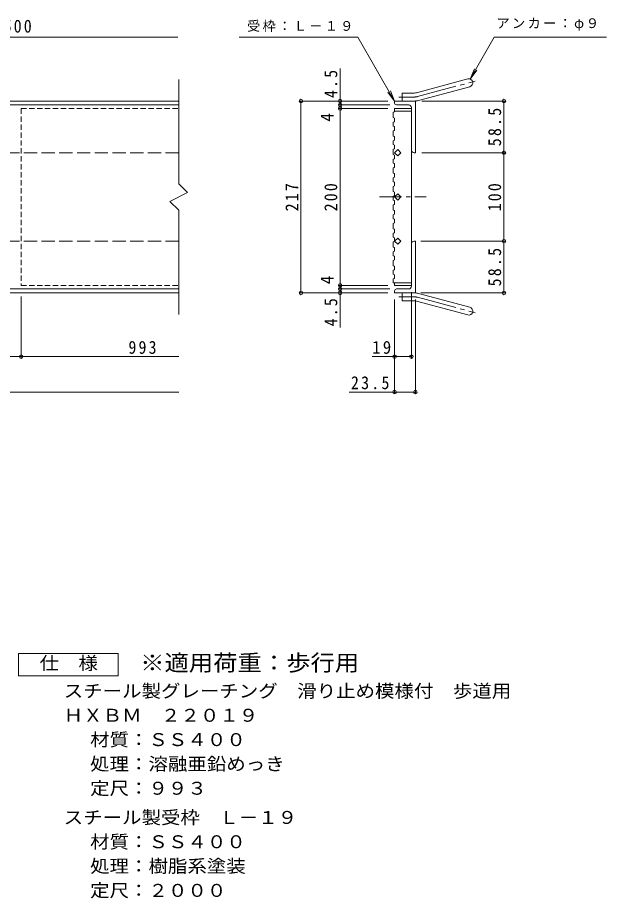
# Model space of a CAD drawing. Units: millimetres, scale not verified. Extents: x -836 to 873, y -686 to 607.
# Drawn here: x 207 to 873, y -522 to 474 of the extents above; entities that cross this region are included whole.
import ezdxf
from ezdxf.enums import TextEntityAlignment as Align

# ---------------------------------------------------------------- set-up
doc = ezdxf.new("R2010")
doc.units = ezdxf.units.MM
doc.header["$LTSCALE"] = 5
doc.header["$PDMODE"] = 32
doc.header["$PDSIZE"] = 4
for name, pattern in [('CHAIN1', [8, 5, -1, 1, -1]), ('CHAIN2', [12, 9, -1, 1, -1]), ('DASHED1', [1.8, 1.2, -0.6]), ('DASHED3', [4, 3, -1])]:
    doc.linetypes.add(name, pattern=pattern)
for name, color, linetype, lineweight in [('A-1_ピット', 2, 'Continuous', 9), ('A-2_蓋', 3, 'Continuous', 9), ('A-4_寸法', 7, 'Continuous', 9), ('F-4_F-4ﾚｲﾔ', 2, 'Continuous', 9)]:
    doc.layers.add(name, color=color, linetype=linetype, lineweight=lineweight)
doc.layers.add('F-5_F-5ﾚｲﾔ', color=2, linetype='Continuous')
doc.styles.add('ＭＳ ゴシック', font='')
doc.styles.get('ＭＳ ゴシック').set_extended_font_data('MS Gothic')

msp = doc.modelspace()

# ---------------------------------------------------------------- linework, layer by layer
at = {"layer": 'A-1_ピット'}
for p, q in [((657.888, 389.139), (716.079, 404.731)), ((641.743, 379.832), (641.743, 388.832)), ((655.559, 388.832), (641.743, 388.832)), ((660.217, 380.445), (718.408, 396.037)), ((389.257, 379.832), (-792.451, 379.832)), ((656.743, 379.832), (633.243, 379.832)), ((633.243, 377.332), (633.243, 379.832)), ((656.743, 379.832), (656.743, 321.332)), ((389.257, 375.332), (-792.451, 375.332)), ((635.243, 375.332), (649.243, 375.332)), ((652.243, 324.332), (652.243, 372.332)), ((655.243, 321.332), (656.743, 321.332)), ((655.243, 221.331), (656.743, 221.331)), ((656.743, 162.832), (656.743, 221.331)), ((652.243, 218.331), (652.243, 170.331)), ((389.257, 167.331), (-792.451, 167.331)), ((389.257, 162.832), (-792.451, 162.832)), ((633.243, 165.331), (633.243, 162.832)), ((656.743, 162.832), (633.243, 162.832)), ((635.243, 167.331), (649.243, 167.331)), ((641.743, 162.832), (641.743, 153.832)), ((660.217, 162.218), (718.408, 146.626)), ((655.559, 153.832), (641.743, 153.832)), ((657.888, 153.525), (716.079, 137.933))]:
    msp.add_line(p, q, dxfattribs=at)
at = {"layer": 'A-1_ピット', "linetype": 'CHAIN2'}
for p, q in [((659.053, 384.792), (724.219, 402.253)), ((655.558, 384.332), (637.938, 384.332)), ((655.558, 158.332), (637.938, 158.332)), ((659.053, 157.872), (724.219, 140.41))]:
    msp.add_line(p, q, dxfattribs=at)
at = {"layer": 'A-1_ピット', "linetype": 'DASHED3'}
for p, q in [((389.257, 321.332), (-792.451, 321.332)), ((389.257, 221.331), (-792.451, 221.331))]:
    msp.add_line(p, q, dxfattribs=at)
at = {"layer": 'A-1_ピット'}
for centre, radius, start, end in [((717.243, 400.384), 4.5, 285.00014, 104.99991), ((655.559, 397.832), 9, 270, 285.00002), ((655.558, 397.832), 18, 270, 285), ((635.243, 377.332), 2, 180, 270), ((649.243, 372.332), 3, 0, 90), ((655.243, 324.332), 3, 180, 270), ((655.243, 218.331), 3, 90, 180), ((649.243, 170.331), 3, 270, 0), ((635.243, 165.331), 2, 90, 180), ((655.558, 144.831), 18, 75, 90), ((655.559, 144.831), 9, 74.99998, 90), ((717.243, 142.279), 4.5, 255.00009, 74.99986)]:
    msp.add_arc(centre, radius, start, end, dxfattribs=at)
at = {"layer": 'A-1_ピット', "linetype": 'CHAIN2'}
for centre, start, end in [((655.558, 397.832), 270, 284.99995), ((655.558, 144.831), 75.00005, 90)]:
    msp.add_arc(centre, 13.5, start, end, dxfattribs=at)
at = {"layer": 'A-2_蓋'}
for p, q in [((389.257, 286.332), (389.257, 404.176)), ((633.243, 371.332), (652.243, 371.332)), ((633.243, 371.332), (633.243, 367.574)), ((631.743, 367.059), (633.243, 367.574)), ((631.743, 361.059), (631.743, 367.059)), ((631.743, 361.059), (633.243, 360.544)), ((633.243, 368.332), (652.243, 368.332)), ((633.243, 356.42), (633.243, 360.544)), ((631.743, 355.905), (633.243, 356.42)), ((631.743, 351.405), (631.743, 355.905)), ((631.743, 351.405), (633.243, 350.89)), ((633.243, 346.64), (633.243, 350.89)), ((631.743, 346.125), (633.243, 346.64)), ((631.743, 340.124), (631.743, 346.125)), ((631.743, 340.124), (633.243, 339.609)), ((633.243, 335.486), (633.243, 339.609)), ((631.743, 334.971), (633.243, 335.486)), ((631.743, 330.471), (631.743, 334.971)), ((631.743, 330.471), (633.243, 329.955)), ((633.243, 325.706), (633.243, 329.955)), ((631.743, 325.19), (633.243, 325.706)), ((631.743, 319.19), (631.743, 325.19)), ((631.743, 319.19), (633.243, 318.675)), ((631.743, 314.036), (633.243, 314.552)), ((631.743, 309.536), (631.743, 314.036)), ((631.743, 309.536), (633.243, 309.021)), ((633.243, 314.552), (633.243, 318.675)), ((633.243, 304.771), (633.243, 309.021)), ((631.743, 304.256), (633.243, 304.771)), ((631.743, 298.256), (631.743, 304.256)), ((631.743, 298.256), (633.243, 297.74)), ((631.743, 293.102), (633.243, 293.617)), ((631.743, 288.602), (631.743, 293.102)), ((633.243, 293.617), (633.243, 297.74)), ((631.743, 288.602), (633.243, 288.087)), ((631.743, 283.321), (633.243, 283.837)), ((631.743, 277.321), (631.743, 283.321)), ((633.243, 283.837), (633.243, 288.087)), ((631.743, 277.321), (633.243, 276.806)), ((631.743, 272.168), (633.243, 272.683)), ((631.743, 267.668), (631.743, 272.168)), ((633.243, 272.683), (633.243, 276.806)), ((631.743, 267.668), (633.243, 267.152)), ((631.743, 262.387), (633.243, 262.903)), ((631.743, 256.387), (631.743, 262.387)), ((633.243, 262.903), (633.243, 267.152)), ((389.257, 138.487), (389.257, 256.332)), ((631.743, 256.387), (633.243, 255.872)), ((631.743, 251.233), (633.243, 251.749)), ((631.743, 246.733), (631.743, 251.233)), ((633.243, 251.749), (633.243, 255.872)), ((631.743, 246.733), (633.243, 246.218)), ((631.743, 241.453), (633.243, 241.968)), ((631.743, 235.453), (631.743, 241.453)), ((633.243, 241.968), (633.243, 246.218)), ((631.743, 235.453), (633.243, 234.937)), ((631.743, 230.299), (633.243, 230.814)), ((631.743, 225.799), (631.743, 230.299)), ((633.243, 230.814), (633.243, 234.937)), ((631.743, 225.799), (633.243, 225.283)), ((631.743, 220.518), (633.243, 221.034)), ((631.743, 214.518), (631.743, 220.518)), ((633.243, 221.034), (633.243, 225.283)), ((631.743, 214.518), (633.243, 214.003)), ((631.743, 209.364), (633.243, 209.88)), ((631.743, 204.864), (631.743, 209.364)), ((633.243, 209.88), (633.243, 214.003)), ((631.743, 204.864), (633.243, 204.349)), ((631.743, 199.584), (633.243, 200.099)), ((631.743, 193.584), (631.743, 199.584)), ((633.243, 200.099), (633.243, 204.349)), ((631.743, 193.584), (633.243, 193.069)), ((633.243, 188.945), (633.243, 193.069)), ((631.743, 188.43), (633.243, 188.945)), ((631.743, 183.93), (631.743, 188.43)), ((631.743, 183.93), (633.243, 183.415)), ((633.243, 179.165), (633.243, 183.415)), ((631.743, 178.65), (633.243, 179.165)), ((631.743, 174.331), (631.743, 178.65)), ((631.743, 174.331), (652.243, 174.331)), ((633.243, 174.331), (633.243, 171.332))]:
    msp.add_line(p, q, dxfattribs=at)
at = {"layer": 'A-2_蓋', "linetype": 'DASHED1'}
msp.add_line((211.05, 371.332), (389.257, 371.332), dxfattribs=at)
at = {"layer": 'A-2_蓋', "linetype": 'CHAIN1'}
msp.add_line((616.161, 271.332), (668.989, 271.332), dxfattribs=at)
at = {"layer": 'A-2_蓋', "linetype": 'DASHED1'}
msp.add_lwpolyline([(211.05, 371.332), (211.05, 171.331), (389.257, 171.331)], dxfattribs=at)
at = {"layer": 'A-2_蓋'}
for points in [[(633.243, 171.331), (652.243, 171.331), (652.243, 371.332)], [(389.257, 256.332), (379.257, 266.332), (399.257, 276.332), (389.257, 286.332)]]:
    msp.add_lwpolyline(points, dxfattribs=at)
for points in [[(640.315, 321.332), (636.779, 317.796), (633.243, 321.332), (636.779, 324.867)], [(640.315, 271.332), (636.779, 267.796), (633.243, 271.332), (636.779, 274.867)], [(640.315, 221.331), (636.779, 224.867), (633.243, 221.331), (636.779, 217.796)]]:
    msp.add_lwpolyline(points, close=True, dxfattribs=at)
at = {"layer": 'A-4_寸法'}
for p, q in [((-792.451, 451.932), (388.279, 451.932)), ((457.748, 451.931), (591.617, 451.931)), ((633.243, 379.832), (591.617, 451.931)), ((718.66, 404.655), (745.955, 451.931)), ((745.955, 451.931), (872.681, 451.931)), ((571.694, 375.332), (571.694, 416.586)), ((718.66, 404.655), (723.444, 416.204)), ((718.66, 404.655), (726.27, 414.572)), ((633.243, 379.832), (625.634, 389.749)), ((633.243, 379.832), (628.46, 391.38)), ((625.743, 379.832), (525.935, 379.832)), ((527.435, 162.832), (527.435, 379.832)), ((579.194, 379.832), (573.194, 379.832)), ((664.243, 379.832), (758.376, 379.832)), ((756.876, 321.332), (756.876, 379.832)), ((627.743, 375.332), (570.194, 375.332)), ((625.743, 371.332), (570.194, 371.332)), ((571.694, 371.332), (571.694, 375.332)), ((571.694, 171.331), (571.694, 371.332)), ((664.243, 321.332), (758.376, 321.332)), ((756.876, 221.331), (756.876, 321.332)), ((662.743, 221.331), (758.376, 221.331)), ((756.876, 162.831), (756.876, 221.331)), ((625.743, 171.331), (570.194, 171.331)), ((571.694, 167.331), (571.694, 171.331)), ((625.743, 162.832), (525.935, 162.832)), ((627.743, 167.331), (570.194, 167.331)), ((571.694, 123.698), (571.694, 167.331)), ((652.243, 163.831), (652.243, 89.231)), ((663.058, 162.831), (758.376, 162.831)), ((211.05, 158.832), (211.05, 89.231)), ((633.243, 155.332), (633.243, 49.231)), ((656.743, 155.332), (656.743, 49.231)), ((-836.207, 90.731), (389.257, 90.731)), ((607.902, 90.731), (652.243, 90.731)), ((-792.451, 50.731), (389.257, 50.731)), ((582.024, 50.731), (656.743, 50.731))]:
    msp.add_line(p, q, dxfattribs=at)
for p in [(527.435, 379.832), (571.694, 379.832), (756.876, 379.832), (571.694, 375.332), (571.694, 371.332), (756.876, 321.332), (756.876, 221.331), (571.694, 171.331), (571.694, 167.331), (527.435, 162.832), (571.694, 162.832), (756.876, 162.831), (211.05, 90.731), (633.243, 90.731), (652.243, 90.731), (633.243, 50.731), (656.743, 50.731)]:
    msp.add_point(p, dxfattribs=at)
at = {"layer": 'F-4_F-4ﾚｲﾔ'}
msp.add_lwpolyline([(208.169, -270.066), (208.169, -245.065), (320.669, -245.065), (320.669, -270.066)], close=True, dxfattribs=at)

# ---------------------------------------------------------------- texts
at = {"layer": 'A-4_寸法', "color": 2, "style": 'ＭＳ ゴシック'}
for p in [(568.694, 356.375), (568.694, 172.492)]:
    msp.add_text('4', height=14.66, rotation=90, dxfattribs=at).set_placement(p, align=Align.BOTTOM_LEFT)
at = {"layer": 'A-4_寸法', "color": 2, "char_height": 14.66, "attachment_point": 7, "style": 'ＭＳ ゴシック'}
for s, insert in [('\\T1.27;\\W0.9;500', (191.299, 456.932)), ('\\T1.27;\\W0.9;993', (332.385, 93.731)), ('\\T1.27;\\W0.95;19', (607.902, 93.731)), ('\\T1.28;\\W0.9;23.5', (583.927, 53.731))]:
    msp.add_mtext(s, dxfattribs=dict(at, insert=insert))
at = {"layer": 'A-4_寸法', "char_height": 11, "attachment_point": 7, "style": 'ＭＳ ゴシック'}
for s, insert in [('\\T1.17;受枠：Ｌ－１９', (466.419, 457.999)), ('\\T1.17;アンカー：φ９', (748.382, 459.322))]:
    msp.add_mtext(s, dxfattribs=dict(at, insert=insert))
at = {"layer": 'A-4_寸法', "color": 2, "char_height": 14.66, "attachment_point": 7, "rotation": 90, "style": 'ＭＳ ゴシック'}
for s, insert in [('\\T1.27;\\W0.9;4.5', (568.694, 383.221)), ('\\T1.28;\\W0.9;58.5', (753.876, 328.707)), ('\\T1.27;\\W0.9;217', (524.435, 255.082)), ('\\T1.27;\\W0.9;200', (568.694, 255.082)), ('\\T1.27;\\W0.9;100', (753.876, 255.082)), ('\\T1.28;\\W0.9;58.5', (753.876, 170.206)), ('\\T1.27;\\W0.9;4.5', (568.694, 125.04))]:
    msp.add_mtext(s, dxfattribs=dict(at, insert=insert))
at = {"layer": 'F-4_F-4ﾚｲﾔ', "style": 'ＭＳ ゴシック', "width": 1.1}
for s, p in [('仕\u3000様', (231.919, -267.566)), ('スチール製グレーチング\u3000滑り止め模様付\u3000歩道用', (259.214, -299.026)), ('ＨＸＢＭ\u3000２２０１９', (259.214, -326.526)), ('材質：ＳＳ４００', (289.07, -354.025)), ('処理：溶融亜鉛めっき', (289.07, -381.525)), ('定尺：９９３', (289.07, -409.026)), ('スチール製受枠\u3000Ｌ－１９', (259.214, -442.043)), ('材質：ＳＳ４００', (289.07, -469.543)), ('処理：樹脂系塗装', (289.07, -497.043)), ('定尺：２０００', (289.07, -524.544))]:
    msp.add_text(s, height=14.66, dxfattribs=at).set_placement(p, align=Align.BOTTOM_LEFT)
at = {"layer": 'F-5_F-5ﾚｲﾔ', "color": 3, "style": 'ＭＳ ゴシック', "width": 1.1}
msp.add_text('※適用荷重：歩行用', height=18.33, dxfattribs=at).set_placement((345.669, -270.066), align=Align.BOTTOM_LEFT)

doc.saveas('drawing.dxf')
